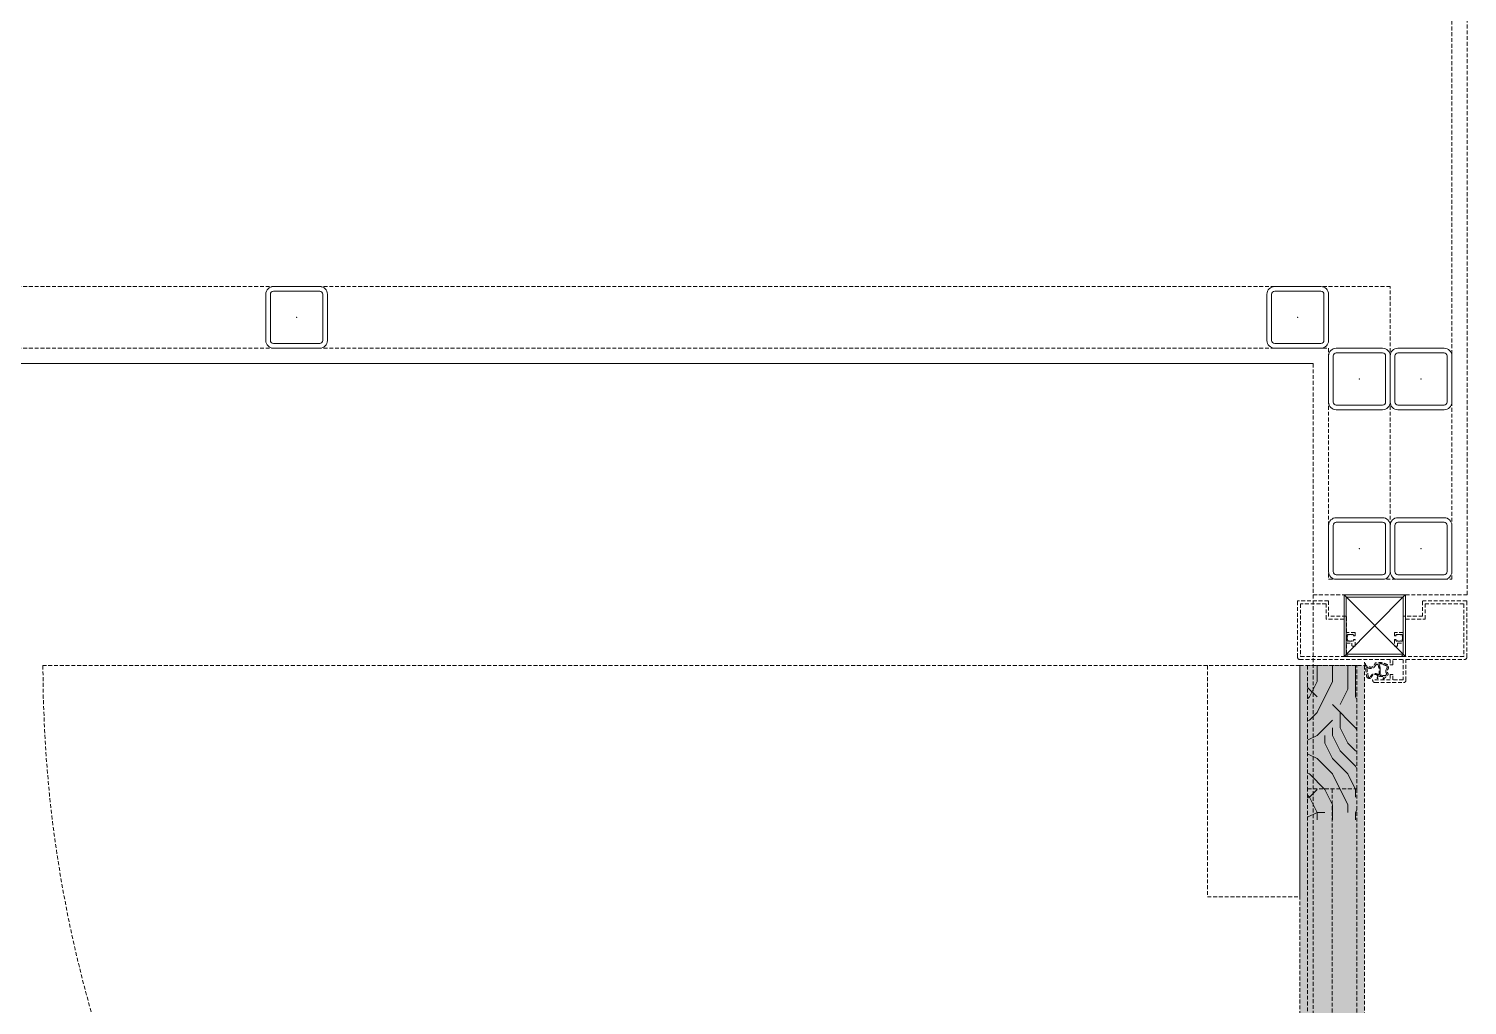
# Model space of a CAD drawing. Extents: x -1457 to 23780, y -2071 to 4205.
# Drawn here: x 1304.1 to 1397.5, y 475.4 to 538.7 of the extents above; entities that cross this region are included whole.
import ezdxf

# ---------------------------------------------------------------- set-up
doc = ezdxf.new("R2010")
doc.units = 0
doc.header["$MEASUREMENT"] = 0
doc.linetypes.add('HIDDEN', pattern=[0.375, 0.25, -0.125])
doc.layers.get('0').update_dxf_attribs({"color": 9, "lineweight": 9})
doc.layers.add('10', color=9, linetype='Continuous', lineweight=9)
doc.layers.add('M-TEFRIS2-015', color=129, linetype='Continuous', lineweight=9)

# ---------------------------------------------------------------- blocks, each defined once
blk = doc.blocks.new('p-korkasa_40x40')
at = {"layer": '10'}
for points in [[(-2, -2), (-2, -2, 4.557571570274368), (-2, -2), (2, -2.000000000000454, 6.895317174706505), (2, -2.000000000000454), (2, -2.000000000000454), (2, 2.000000000000454), (-2, 2), (-2, -2)], [(-1.85000000000582, -1.85000000000582), (-1.85000000000582, 1.85000000000582), (1.85000000000582, 1.85000000000582), (1.85000000000582, -1.85000000000582), (-1.85000000000582, -1.85000000000582, -4.556434831823175), (-1.85000000000582, -1.85000000000582)]]:
    blk.add_lwpolyline(points, format="xyb", close=True, dxfattribs=at)
for points in [[(2, -2.000000000000454), (-2, 2)], [(2, 2.000000000000454), (-2, -1.96874570933869)]]:
    blk.add_lwpolyline(points, dxfattribs=at)
blk = doc.blocks.new('Prf-40x40')
for points in [[(1.5, -1.999999999998179), (-1.5, -2.000000000001818, -0.4142135623730951), (-2, -1.500000000001818), (-2, 1.499999999998179, -0.4142135623730951), (-1.5, 1.999999999998179), (1.5, 2.000000000001818, -0.4142135623730951), (2, 1.500000000001818), (2, -1.499999999998179, -0.4142135623730951)], [(1.499999999999543, -1.699999999998908), (-1.5, -1.700000000002543, -0.4142135623738941), (-1.699999999999818, -1.500000000001818), (-1.699999999999818, 1.499999999998179, -0.4142135623738941), (-1.499999999999543, 1.699999999998908), (1.5, 1.700000000002543, -0.4142135623738941), (1.699999999999818, 1.500000000001818), (1.699999999999818, -1.499999999998179, -0.4142135623738941)]]:
    blk.add_lwpolyline(points, format="xyb", close=True)
blk.add_point((0, 0))

msp = doc.modelspace()

# ---------------------------------------------------------------- hatches: boundary and pattern name
at = {"layer": 'M-TEFRIS2-015', "linetype": 'HIDDEN', "lineweight": 0}
h = msp.add_hatch(color=256, dxfattribs=at)
h.dxf.hatch_style = 1
h.paths.add_polyline_path([(1386.630007707659, 497.3997076601809), (1386.630007707659, 418.6050017777525), (1390.83000770766, 418.6050017777525), (1390.83000770766, 497.3997076601809)])
h = msp.add_hatch(dxfattribs=at)
h.set_pattern_fill('LOGEND', color=256, scale=10, style=0)
h.set_pattern_definition([(180, (2986.741916402457, -1477.639526717205), (-9.999999999999996, -10), [3, -7]), (180, (2986.741916402457, -1478.139526717205), (-9.999999999999996, -10), [3, -7]), (180, (2986.241916402457, -1479.139526717205), (-9.999999999999996, -10), [2, -8]), (180, (2985.741916402458, -1480.139526717205), (-9.999999999999996, -10), [1.5, -8.5]), (180, (2985.741916402458, -1481.139526717205), (-9.999999999999996, -10), [1, -9]), (180, (2988.241916402458, -1482.139526717205), (-9.999999999999996, -10), [0.5, -2.5, 0.5, -6.5]), (180, (2986.741916402457, -1482.639526717205), (-9.999999999999996, -10), [0.5, -4, 1.5, -4]), (180, (2984.741916402457, -1483.139526717205), (-9.999999999999996, -10), [0.5, -0.5, 0.5, -8.5]), (180, (2985.241916402457, -1483.639526717205), (-9.999999999999996, -10), [0.5, -9.5]), (180, (2985.741916402458, -1484.639526717205), (-9.999999999999996, -10), [1.5, -8.5]), (180, (2985.741916402458, -1485.639526717205), (-9.999999999999996, -10), [2, -8]), (180, (2986.241916402457, -1486.639526717205), (-9.999999999999996, -10), [2.5, -3, 0.5, -4]), (270, (2990.241916402458, -1480.639526717205), (10, -9.999999999999996), [0.5, -1, 2.5, -6]), (270, (2989.741916402458, -1481.639526717205), (10, -9.999999999999996), [0.5, -0.5, 1.5, -7.5]), (270, (2989.241916402458, -1485.639526717205), (10, -9.999999999999996), [1, -9]), (270, (2988.741916402458, -1481.639526717205), (10, -9.999999999999996), [2, -3, 0.5, -4.5]), (270, (2988.241916402458, -1487.139526717205), (10, -9.999999999999996), [0.5, -9.5]), (270, (2987.741916402458, -1482.139526717205), (10, -9.999999999999996), [1.5, -8.5]), (270, (2986.741916402457, -1482.639526717205), (10, -9.999999999999996), [1, -9]), (270, (2985.741916402458, -1482.639526717205), (10, -9.999999999999996), [0.5, -1.5, 1.5, -6.5]), (270, (2985.241916402457, -1483.139526717205), (10, -9.999999999999996), [0.5, -9.5]), (270, (2984.741916402457, -1481.139526717205), (10, -9.999999999999996), [1.399999999999999, -8.6]), (270, (2984.241916402458, -1479.139526717205), (10, -9.999999999999996), [1, -9]), (270, (2983.241916402457, -1483.139526717205), (10, -9.999999999999996), [0.5, -9.5]), (270, (2982.241916402458, -1482.639526717205), (10, -9.999999999999996), [1.5, -8.5]), (270, (2981.241916402458, -1482.639526717205), (10, -9.999999999999996), [1.5, -8.5]), (225.0000000000001, (2982.741916402458, -1478.639526717205), (3.3e-15, -10.00000000019025), [0.7071000000000001, -0.7071000000000001, 0.7071000000000001, -12.02083562]), (225.0000000000001, (2984.741916402457, -1481.139526717205), (3.3e-15, -10.00000000019025), [1.414199999999999, -12.72793562]), (225.0000000000001, (2988.741916402458, -1486.139526717205), (3.3e-15, -10.00000000019025), [1.414199999999999, -12.72793562]), (225.0000000000001, (2986.741916402457, -1483.639526717205), (3.3e-15, -10.00000000019025), [1.414199999999999, -12.72793562]), (225.0000000000001, (2986.241916402457, -1481.639526717205), (3.3e-15, -10.00000000019025), [1.414199999999999, -12.72793562]), (225.0000000000001, (2983.241916402457, -1479.639526717205), (3.3e-15, -10.00000000019025), [1.414199999999999, -12.72793562]), (225.0000000000001, (2984.241916402458, -1480.139526717205), (3.3e-15, -10.00000000019025), [2.121319999999998, -12.02081562]), (225.0000000000001, (2987.241916402458, -1484.639526717205), (3.3e-15, -10.00000000019025), [0.7071000000000001, -13.43503562]), (225.0000000000001, (2987.741916402458, -1485.639526717205), (3.3e-15, -10.00000000019025), [0.7071000000000001, -13.43503562]), (225.0000000000001, (2983.741916402458, -1485.639526717205), (3.3e-15, -10.00000000019025), [0.7071000000000001, -13.43503562]), (225.0000000000001, (2987.741916402458, -1480.639526717205), (3.3e-15, -10.00000000019025), [0.7071000000000001, -13.43503562]), (225.0000000000001, (2982.241916402458, -1484.139526717205), (3.3e-15, -10.00000000019025), [0.7071000000000001, -13.43503562]), (225.0000000000001, (2985.741916402458, -1483.139526717205), (3.3e-15, -10.00000000019025), [0.7071000000000001, -13.43503562]), (225.0000000000001, (2984.741916402457, -1484.139526717205), (3.3e-15, -10.00000000019025), [0.7071000000000001, -13.43503562]), (315, (2985.241916402457, -1482.139526717205), (10.00000000019025, 3.3e-15), [0.7071000000000001, -0.7071000000000001, 2.121319999999998, -10.60661562]), (315, (2983.741916402458, -1482.139526717205), (10.00000000019025, 3.3e-15), [0.7071000000000001, -13.43503562]), (315, (2983.741916402458, -1478.639526717205), (10.00000000019025, 3.3e-15), [0.7071000000000001, -13.43503562]), (315, (2985.741916402458, -1481.139526717205), (10.00000000019025, 3.3e-15), [0.7071000000000001, -13.43503562]), (315, (2984.241916402458, -1483.139526717205), (10.00000000019025, 3.3e-15), [0.7071000000000001, -13.43503562]), (315, (2986.741916402457, -1480.639526717205), (10.00000000019025, 3.3e-15), [0.7071000000000001, -13.43503562]), (315, (2982.741916402458, -1480.639526717205), (10.00000000019025, 3.3e-15), [0.7071000000000001, -13.43503562]), (315, (2989.741916402458, -1477.639526717205), (10.00000000019025, 3.3e-15), [0.7071000000000001, -13.43503562]), (315, (2989.241916402458, -1478.139526717205), (10.00000000019025, 3.3e-15), [1.414199999999999, -12.72793562]), (315, (2988.741916402458, -1478.639526717205), (10.00000000019025, 3.3e-15), [1.414199999999999, -12.72793562]), (315, (2987.741916402458, -1478.639526717205), (10.00000000019025, 3.3e-15), [1.414199999999999, -12.72793562]), (315, (2987.241916402458, -1479.639526717205), (10.00000000019025, 3.3e-15), [1.414199999999999, -12.72793562]), (315, (2983.241916402457, -1483.639526717205), (10.00000000019025, 3.3e-15), [1.414199999999999, -12.72793562]), (315, (2981.241916402458, -1478.639526717205), (10.00000000019025, 3.3e-15), [1.414199999999999, -12.72793562]), (315, (2980.741916402458, -1486.639526717205), (10.00000000019025, 3.3e-15), [1.414199999999999, -12.72793562]), (315, (2980.741916402458, -1485.639526717205), (10.00000000019025, 3.3e-15), [1.414199999999999, -12.72793562]), (315, (2981.741916402458, -1485.139526717205), (10.00000000019025, 3.3e-15), [1.414199999999999, -12.72793562]), (315, (2988.741916402458, -1485.139526717205), (10.00000000019025, 3.3e-15), [2.121319999999998, -12.02081562]), (315, (2982.241916402458, -1484.139526717205), (10.00000000019025, 3.3e-15), [2.121319999999998, -12.02081562]), (206.5650512000001, (2987.741916402458, -1487.139526717205), (-10.00000000000094, -4.0006493e-09), [1.117999999999998, -21.24267976999997]), (206.5650512000001, (2987.741916402458, -1482.139526717205), (-10.00000000000094, -4.0006493e-09), [1.117999999999998, -21.24267976999997]), (206.5650512000001, (2986.741916402457, -1485.139526717205), (-10.00000000000094, -4.0006493e-09), [1.117999999999998, -21.24267976999997]), (206.5650512000001, (2983.741916402458, -1478.139526717205), (-10.00000000000094, -4.0006493e-09), [1.117999999999998, -21.24267976999997]), (206.5650512000001, (2984.241916402458, -1479.139526717205), (-10.00000000000094, -4.0006493e-09), [1.117999999999998, -21.24267976999997]), (206.5650512000001, (2987.241916402458, -1481.139526717205), (-10.00000000000094, -4.0006493e-09), [1.117999999999998, -21.24267976999997]), (206.5650512000001, (2987.241916402458, -1486.139526717205), (-10.00000000000094, -4.0006493e-09), [1.117999999999998, -21.24267976999997]), (206.5650512000001, (2984.241916402458, -1483.139526717205), (-10.00000000000094, -4.0006493e-09), [2.235999999999997, -20.12467976999998]), (243.4349488200001, (2984.241916402458, -1484.639526717205), (-5.099821e-10, -10.00000000000094), [1.117999999999975, -21.24267976999962]), (243.4349488200001, (2982.741916402458, -1481.639526717205), (-5.099821e-10, -10.00000000000094), [1.117999999999975, -21.24267976999962]), (243.4349488200001, (2987.741916402458, -1483.639526717205), (-5.099821e-10, -10.00000000000094), [1.117999999999975, -21.24267976999962]), (243.4349488200001, (2989.741916402458, -1484.139526717205), (-5.099821e-10, -10.00000000000094), [1.117999999999975, -21.24267976999962]), (243.4349488200001, (2983.741916402458, -1482.139526717205), (-5.099821e-10, -10.00000000000094), [1.117999999999975, -21.24267976999962]), (243.4349488200001, (2984.741916402457, -1482.139526717205), (-5.099821e-10, -10.00000000000094), [1.117999999999975, -21.24267976999962]), (243.4349488200001, (2988.741916402458, -1483.639526717205), (-5.099821e-10, -10.00000000000094), [2.235999999999953, -20.12467976999963]), (243.4349488200001, (2981.241916402458, -1480.139526717205), (-5.099821e-10, -10.00000000000094), [2.235999999999953, -20.12467976999963]), (243.4349488200001, (2982.241916402458, -1480.639526717205), (-5.099821e-10, -10.00000000000094), [2.235999999999953, -20.12467976999963]), (296.5650512000001, (2990.241916402458, -1479.139526717205), (4.0006526e-09, -10.00000000000094), [1.11799999999998, -21.24267976999968]), (296.5650512000001, (2990.241916402458, -1484.639526717205), (4.0006526e-09, -10.00000000000094), [1.11799999999998, -21.24267976999968]), (296.5650512000001, (2988.241916402458, -1477.639526717205), (4.0006526e-09, -10.00000000000094), [1.11799999999998, -21.24267976999968]), (296.5650512000001, (2989.241916402458, -1486.639526717205), (4.0006526e-09, -10.00000000000094), [1.11799999999998, -21.24267976999968]), (296.5650512000001, (2988.241916402458, -1480.639526717205), (4.0006526e-09, -10.00000000000094), [1.11799999999998, -21.24267976999968]), (296.5650512000001, (2986.241916402457, -1481.639526717205), (4.0006526e-09, -10.00000000000094), [1.11799999999998, -21.24267976999968]), (296.5650512000001, (2985.241916402457, -1483.639526717205), (4.0006526e-09, -10.00000000000094), [1.11799999999998, -21.24267976999968]), (296.5650512000001, (2989.741916402458, -1479.639526717205), (-3.2114650989e-06, -10.00000160773382), [1.11799999999998, -21.24267976999968]), (296.5650512000001, (2987.241916402458, -1481.139526717205), (4.0006526e-09, -10.00000000000094), [1.11799999999998, -21.24267976999968]), (296.5650512000001, (2984.241916402458, -1480.139526717205), (4.0006526e-09, -10.00000000000094), [1.11799999999998, -21.24267976999968]), (296.5650512000001, (2983.241916402457, -1481.139526717205), (4.0006526e-09, -10.00000000000094), [1.11799999999998, -21.24267976999968]), (296.5650512000001, (2981.241916402458, -1484.139526717205), (4.0006526e-09, -10.00000000000094), [1.11799999999998, -21.24267976999968]), (296.5650512000001, (2988.741916402458, -1487.139526717205), (4.0006526e-09, -10.00000000000094), [1.11799999999998, -21.24267976999968]), (296.5650512000001, (2990.241916402458, -1486.639526717205), (4.0006526e-09, -10.00000000000094), [2.23599999999996, -20.12467976999968]), (296.5650512000001, (2988.741916402458, -1479.639526717205), (4.0006526e-09, -10.00000000000094), [2.23599999999996, -20.12467976999968]), (333.4349488200001, (2990.241916402458, -1478.139526717205), (10.00000000000094, -5.099854e-10), [1.117999999999998, -21.24267976999997]), (333.4349488200001, (2981.741916402458, -1477.639526717205), (10.00000000000094, -5.099854e-10), [1.117999999999998, -21.24267976999997]), (333.4349488200001, (2982.241916402458, -1482.639526717205), (10.00000000000094, -5.099854e-10), [1.117999999999998, -21.24267976999997]), (333.4349488200001, (2986.241916402457, -1479.139526717205), (10.00000000000094, -5.099854e-10), [1.117999999999998, -21.24267976999997]), (333.4349488200001, (2986.741916402457, -1478.139526717205), (10.00000000000094, -5.099854e-10), [1.117999999999998, -21.24267976999997]), (333.4349488200001, (2985.741916402458, -1480.139526717205), (10.00000000000094, -5.099854e-10), [1.117999999999998, -21.24267976999997]), (333.4349488200001, (2982.741916402458, -1486.139526717205), (10.00000000000094, -5.099854e-10), [1.117999999999998, -21.24267976999997]), (333.4349488200001, (2981.741916402458, -1486.639526717205), (10.00000000000094, -5.099854e-10), [2.235999999999996, -20.12467976999998])])
h.paths.add_polyline_path([(1390.33000770766, 497.4000017778308), (1390.33000770766, 487.3997190726295), (1387.130007707659, 487.3997190726295), (1387.130007707659, 497.4000017778308)])
h = msp.add_hatch(color=256, dxfattribs=at)
edge = h.paths.add_edge_path()
edge.add_spline(control_points=[(1392.036983317419, 496.512418647515), (1392.090645152977, 496.5518923037016), (1392.187889908604, 496.6234255639647), (1392.28237865636, 496.7302045006873), (1392.389973146484, 496.8163474355533), (1392.335140735311, 496.9251562903009), (1392.299365837403, 497.0273990213609), (1392.323638926464, 497.1359372893639), (1392.390985115555, 497.2204043486199), (1392.393682508846, 497.3135102622255), (1392.390199992918, 497.4280985815858), (1392.22877191981, 497.4992479383072), (1392.055616210262, 497.5837277538376), (1391.820895204117, 497.6044157684446), (1391.664388557092, 497.5791986633267), (1391.517092218266, 497.5861424501563), (1391.504467179868, 497.472317712527), (1391.420500364471, 497.4004670449503), (1391.335407348273, 497.287039969131), (1391.210456884204, 497.3092971436345), (1391.09384595447, 497.3268137988562), (1390.948190137235, 497.3675810868663), (1390.900465839459, 497.4944391392783), (1390.851973847279, 497.671845079145), (1390.830200101769, 497.6237675583543), (1390.823101392631, 497.5994549921306)], knot_values=[0, 0, 0, 0, 1.972481329933421, 3.574485720078666, 4.459231721842631, 5.627326994262999, 6.631388320856649, 7.787072978740821, 8.75015276194368, 9.776376719050775, 10.52172028727109, 11.98318526219924, 14.34903833668033, 16.62296311174929, 18.66660599276623, 19.53265988375316, 20.30320742306432, 21.53106540985929, 22.8950020509257, 24.14050273090668, 24.94140504827469, 26.57643914558082, 28.1214307914516, 29.40842415818681, 30.06904306217089, 30.06904306217089, 30.06904306217089, 30.06904306217089], degree=3, periodic=0)
edge.add_arc((1390.842299790576, 497.5938495022929), 0.0200000000000125, 163.7234121128038, 189.696127737392)
edge.add_line((1390.822585493497, 497.5904810470602), (1390.985229493072, 496.6385871055572))
edge.add_spline(control_points=[(1390.985229493072, 496.6385871055536), (1391.031550747943, 496.6112137780656), (1391.097070919968, 496.5566978610295), (1391.200884415706, 496.550945866431), (1391.263174485193, 496.5669439499761), (1391.256544648571, 496.5663065367189), (1391.280435089637, 496.6377008269774), (1391.280435089637, 496.6377008269774)], knot_values=[0, 0, 0, 0, 0.2230052084876708, 0.4469780816912642, 0.8022655540997069, 1.018676818468204, 1.060393501096338, 1.060393501096338, 1.060393501096338, 1.060393501096338], degree=3, periodic=0)
edge.add_arc((1391.514909220416, 496.5842375964421), 0.2404920685283454, 38.85763869546332, 167.1553904040018, ccw=False)
edge.add_spline(control_points=[(1391.702182129724, 496.7351193132345), (1391.684441466648, 496.7087996074843), (1391.685451435278, 496.6507467591), (1391.631511389744, 496.5540434458526), (1391.749263165562, 496.5556177193721), (1391.760593196799, 496.7486860860663), (1391.915031931236, 496.6862001442641), (1392.16289172992, 496.6987606844486), (1392.028839469502, 496.5826201772434), (1392.034766067234, 496.5315317690183), (1392.036983317419, 496.512418647515)], knot_values=[1.684532790128255, 1.684532790128255, 1.684532790128255, 1.684532790128255, 1.827512949640418, 2.001131811412198, 2.034132841388928, 2.383878172112238, 2.570749579948123, 2.81730155771981, 2.995364809708569, 3.101801527567439, 3.101801527567439, 3.101801527567439, 3.101801527567439], degree=3, periodic=0)
edge = h.paths.add_edge_path(flags=16)
edge.add_spline(control_points=[(1391.011673775873, 497.2924522220346), (1391.028319053534, 497.2761734825763), (1391.047650359244, 497.2599198286262), (1391.085306554294, 497.2371250127981), (1391.099887518372, 497.230098472719), (1391.10841273854, 497.2262287539561)], knot_values=[4.696285649924368, 4.696285649924368, 4.696285649924368, 4.696285649924368, 4.79612257682362, 4.79612257682362, 4.854419796380462, 4.854419796380462, 4.854419796380462, 4.854419796380462], degree=3, periodic=0)
edge.add_spline(control_points=[(1391.10841273854, 497.2262287539561), (1391.111439315278, 497.2263939500554), (1391.114476544037, 497.2263460947506), (1391.124276191378, 497.2259992887193), (1391.13189163883, 497.2254873729107), (1391.148360189316, 497.2240719275651), (1391.157043958774, 497.223198874337), (1391.17471694461, 497.2211636692882), (1391.183412986778, 497.2200241781393), (1391.208794622285, 497.2163397958939), (1391.227115309364, 497.2134680939416), (1391.268763494849, 497.2101956496554), (1391.292039067324, 497.2095065300309), (1391.329185787465, 497.2155499811779), (1391.342066002082, 497.2187821091211), (1391.373560856817, 497.229771217746), (1391.390617951525, 497.2391390043194), (1391.420626876352, 497.2597357333507), (1391.433637778147, 497.2712487694298), (1391.457059346863, 497.2942984728579), (1391.467219533275, 497.305457589071), (1391.485164305413, 497.3262328261117), (1391.493132073701, 497.3360087068868), (1391.509048714521, 497.3551687979343), (1391.517204150005, 497.3649650344814), (1391.539912132732, 497.3944036353132), (1391.554768403334, 497.4158369779398), (1391.56736896425, 497.4414145677001)], knot_values=[3.795205768767631, 3.795205768767631, 3.795205768767631, 3.795205768767631, 3.825435281411388, 3.825435281411388, 3.876175829762433, 3.876175829762433, 3.923120005564896, 3.923120005564896, 3.970064181367359, 3.970064181367359, 4.056079576782028, 4.056079576782028, 4.1420949721967, 4.1420949721967, 4.181856208153813, 4.181856208153813, 4.244411595576305, 4.244411595576305, 4.309456277789172, 4.309456277789172, 4.374500960002043, 4.374500960002043, 4.436400391423946, 4.436400391423946, 4.498299822845847, 4.498299822845847, 4.605733337985941, 4.605733337985941, 4.605733337985941, 4.605733337985941], degree=3, periodic=0)
edge.add_arc((1391.635544937562, 497.4078283106428), 0.0759999999999773, 27.22218999252732, 153.7732677223272, ccw=False)
edge.add_arc((1390.731878220777, 497.0227768086042), 1.058097748058568, 348.8376998673894, 383.3761552425169, ccw=False)
edge.add_arc((1391.750333807558, 496.8217912933178), 0.0200000000000284, 239.8045860840283, 348.9000715373781, ccw=False)
edge.add_arc((1391.525456724888, 496.5380046944265), 0.3422998841750275, 411.1287320440587, 515.511948304005)
edge.add_arc((1391.146681207079, 496.7019812154394), 0.0708012071070941, 180.1577279099494, 341.818449558526, ccw=False)
edge.add_line((1391.07588026825, 496.7017863090732), (1390.977975652022, 497.2747850749438))
edge.add_arc((1390.997689949101, 497.2781535301765), 0.019999999999999, 45.63783906560229, 189.696127730541, ccw=False)
edge = h.paths.add_edge_path(flags=16)
edge.add_spline(control_points=[(1391.881515007673, 497.5277796557129), (1391.883446699339, 497.5272463080037), (1391.885380426338, 497.5267078851612), (1391.920586570865, 497.5168247181937), (1391.95446876618, 497.5060151429861), (1391.98892921575, 497.494189093246), (1391.990070645108, 497.4937964033816), (1391.991211487744, 497.4934029478682)], knot_values=[2.606882164150666, 2.606882164150666, 2.606882164150666, 2.606882164150666, 2.618308665253161, 2.618308665253161, 2.814704777591772, 2.814704777591772, 2.821436412206805, 2.821436412206805, 2.821436412206805, 2.821436412206805], degree=3, periodic=0)
edge.add_spline(control_points=[(1391.991211487744, 497.4934029478682), (1392.023354842902, 497.4823172995384), (1392.055032434066, 497.4706238526269), (1392.087749070295, 497.4579647145511), (1392.089253863513, 497.4573809977155), (1392.090758898805, 497.4567957297768)], knot_values=[2.408074102405524, 2.408074102405524, 2.408074102405524, 2.408074102405524, 2.597738580129102, 2.597738580129102, 2.606882164150666, 2.606882164150666, 2.606882164150666, 2.606882164150666], degree=3, periodic=0)
edge.add_spline(control_points=[(1392.090758898805, 497.4567957297768), (1392.105417278173, 497.4510954784491), (1392.120098620246, 497.4452480913023), (1392.151314176583, 497.4325394848347), (1392.167953389053, 497.4256076053352), (1392.1975944201, 497.4130118006142), (1392.21024424272, 497.4076114626732), (1392.222921132074, 497.402058508851)], knot_values=[2.149006277224146, 2.149006277224146, 2.149006277224146, 2.149006277224146, 2.238060749371884, 2.238060749371884, 2.336258805541189, 2.336258805541189, 2.408074102405524, 2.408074102405524, 2.408074102405524, 2.408074102405524], degree=3, periodic=0)
edge.add_spline(control_points=[(1392.222921132074, 497.402058508851), (1392.22757823627, 497.4000185222394), (1392.232238993409, 497.3979579385195), (1392.245569514358, 497.391993287456), (1392.25360947353, 497.3881727873522), (1392.267777085781, 497.3810570102796), (1392.27393450982, 497.3777598706292), (1392.284290391824, 497.3717675074586), (1392.28832746097, 497.3692656818966), (1392.292064481779, 497.366300184709)], knot_values=[1.977607441624772, 1.977607441624772, 1.977607441624772, 1.977607441624772, 2.003990200929743, 2.003990200929743, 2.053089229014396, 2.053089229014396, 2.101047753119271, 2.101047753119271, 2.149006277224144, 2.149006277224144, 2.149006277224144, 2.149006277224144], degree=3, periodic=0)
edge.add_arc((1392.279632333768, 497.350633605769), 0.0200000000000304, 360.5555631517889, 411.5663893431633, ccw=False)
edge.add_spline(control_points=[(1392.299491779253, 497.3530005499852), (1392.29962596839, 497.3518746587288), (1392.299735109638, 497.3507313877126), (1392.300233630762, 497.3446241980419), (1392.300476451059, 497.3385124387278), (1392.30085463803, 497.3212845828239), (1392.300841918368, 497.3094324962512), (1392.300539801028, 497.2993631634599)], knot_values=[1.69878072459484, 1.69878072459484, 1.69878072459484, 1.69878072459484, 1.709176364630534, 1.709176364630534, 1.751194216338215, 1.751194216338215, 1.814824352558606, 1.814824352558606, 1.814824352558606, 1.814824352558606], degree=3, periodic=0)
edge.add_spline(control_points=[(1392.300539801028, 497.2993631634599), (1392.300536899897, 497.2992664710328), (1392.30053397208, 497.2991699429986), (1392.300253042402, 497.2900075891084), (1392.299665856121, 497.2821698710977), (1392.298395350117, 497.2721967256512), (1392.297911011035, 497.2691700739524), (1392.296796974151, 497.2636017682016), (1392.296335112896, 497.2616892896622), (1392.295071939072, 497.2570424864025), (1392.294111955107, 497.2542649719398), (1392.29225922369, 497.2501085642507), (1392.291521648909, 497.2486153684804), (1392.289865737395, 497.245420922678), (1392.289069645325, 497.2439245760761), (1392.286850055603, 497.2399091585903), (1392.285823443017, 497.2381384919354), (1392.284731658725, 497.2363093451786)], knot_values=[1.498288754767149, 1.498288754767149, 1.498288754767149, 1.498288754767149, 1.498899773643438, 1.498899773643438, 1.55638679152604, 1.55638679152604, 1.58513030046734, 1.58513030046734, 1.61387380940864, 1.61387380940864, 1.646408564364206, 1.646408564364206, 1.665384561853024, 1.665384561853024, 1.684360559341839, 1.684360559341839, 1.69878072459484, 1.69878072459484, 1.69878072459484, 1.69878072459484], degree=3, periodic=0)
edge.add_line((1392.284731658725, 497.2363093451786), (1392.25869463909, 497.192687605675))
edge.add_line((1392.258694639087, 497.192687605675), (1392.22552139795, 497.1071750923948))
edge.add_line((1392.225521397952, 497.1071750923948), (1392.217323249144, 497.0315154673408))
edge.add_line((1392.217323249144, 497.0315154673372), (1392.23846021873, 496.9261536538106))
edge.add_spline(control_points=[(1392.238460218734, 496.9261536538033), (1392.241739638594, 496.9171263982935), (1392.245222364072, 496.9083666345978), (1392.256146164207, 496.8820252883525), (1392.263398765161, 496.8662721823421), (1392.268215879769, 496.8538260563437)], knot_values=[0.9322138717899155, 0.9322138717899155, 0.9322138717899155, 0.9322138717899155, 0.9728151593248144, 0.9728151593248144, 1.059280169269481, 1.059280169269481, 1.059280169269481, 1.059280169269481], degree=3, periodic=0)
edge.add_arc((1392.249564144182, 496.8466071395524), 0.0199999999999873, 311.1876026072527, 384.1288367209765, ccw=False)
edge.add_spline(control_points=[(1392.263013370888, 496.8318044944826), (1392.255482760876, 496.8249624145174), (1392.245197546272, 496.8160786799199), (1392.235463880719, 496.8071397685999), (1392.235448593477, 496.8071257286865), (1392.235433307553, 496.8071116891006)], knot_values=[0.6191493752113117, 0.6191493752113117, 0.6191493752113117, 0.6191493752113117, 0.6800377646677511, 0.6800377646677511, 0.6801335518299229, 0.6801335518299229, 0.6801335518299229, 0.6801335518299229], degree=3, periodic=0)
edge.add_line((1392.235433307553, 496.8071116891006), (1392.208595415995, 496.7816163732095))
edge.add_arc((1392.155437513349, 496.835932460941), 0.0760000000000115, 291.8248503193476, 314.3825803939204, ccw=False)
edge.add_line((1392.183692071609, 496.7653797860257), (1392.109027105997, 496.762305359669))
edge.add_line((1392.109027105995, 496.762305359669), (1392.025724473851, 496.7665457911935))
edge.add_line((1392.025724473853, 496.7665457911935), (1391.945828700043, 496.7706128002319))
edge.add_line((1391.945828700042, 496.7706128002319), (1391.899358587328, 496.7729783116883))
edge.add_line((1391.899358587329, 496.7729783116883), (1391.899352892496, 496.7729815672064))
edge.add_arc((1391.909596188998, 496.8482881066084), 0.0760000000000394, 172.7718027218859, 262.2540888927071, ccw=False)
edge.add_line((1391.834200168578, 496.8578505385594), (1391.834240593339, 496.8577048101142))
edge.add_line((1391.83424059334, 496.8577048101142), (1391.84663865197, 496.9245368751072))
edge.add_line((1391.846638651969, 496.9245368751072), (1391.855978969535, 497.0155008945731))
edge.add_line((1391.855978969539, 497.0155008945731), (1391.854745907388, 497.1439810172706))
edge.add_line((1391.854745907385, 497.1439810172742), (1391.847310889767, 497.211560751839))
edge.add_line((1391.847310889771, 497.2115607518353), (1391.816172803082, 497.3523993744457))
edge.add_arc((1390.874426127491, 497.0703266168639), 0.9830828253785207, 376.674054024377, 381.0841378559763)
edge.add_arc((1391.86128793723, 497.4545207612246), 0.0760000000000061, 74.5649605422866, 203.6945358760283, ccw=False)

# ---------------------------------------------------------------- linework, layer by layer
for p, q in [((1390.822585493497, 497.5904810470602), (1390.985229493072, 496.6385871055536)), ((1390.977975652022, 497.2747850749438), (1391.076184762664, 496.7000042181971)), ((1392.152060839264, 496.7601147734385), (1391.899388108443, 496.7729768089484))]:
    msp.add_line(p, q, dxfattribs=at)
for points in [[(1182.50000021894, 517.9999946996832), (1182.499999780782, 516.9999946859389), (1387.500006494978, 516.9999982322843), (1387.500006494963, 516.9999982322843), (1387.500009186587, 517.0000017787606), (1387.500006494963, 516.9999982322843), (1387.500006494963, 516.9999982322843), (1387.500009171701, 502.0000017778293), (1397.500006243622, 502.0000017778293), (1397.500006243622, 610.0000017787534), (1387.5000117347, 610.0000017787606), (1387.500010458774, 550.0000053233744), (1387.500010458774, 550.0000053233744), (1387.500010458774, 550.0000053233744), (1387.500017102814, 550.0000124172584), (1387.500010458774, 550.0000053233744), (1202.500006243564, 549.9999954289524), (1202.500006243564, 720.0000000045038), (1387.500006243564, 720.0000000043801), (1387.500006356058, 710.0000017787897), (1397.500011734744, 710.0000017789207), (1397.500006243564, 735.0000000045111), (1182.499999999861, 735.0000000045111)], [(1184.499999999861, 517.9999946996832), (1184.499999999861, 517.9999946996832), (1388.500006453781, 517.9999982460286), (1388.500009130519, 503.0000017778293), (1396.500006243622, 503.0000017778293), (1396.500006243622, 609.0000017787534), (1388.50001171507, 609.0000017787606), (1388.500010439143, 549.0000053645999), (1201.500006243564, 548.9999954262457), (1201.500006243564, 721.0000000045038), (1388.500006232315, 721.0000000043801), (1388.500006344809, 711.0000017788043), (1396.500011460186, 711.0000017789062), (1396.500006518122, 734.0000000045111), (1182.499999999861, 734.0000000045111)], [(1392.500009171701, 503.5000017778293), (1392.500009171701, 521.9999982460286), (1183.000000783169, 521.9999982460286)], [(1386.630007707659, 497.3997076601809), (1305.029713589993, 497.3997076601809)], [(1386.630007707659, 497.3997076601809), (1380.630007707659, 497.3997076601809), (1380.630007707659, 482.3997076601809), (1386.630007707659, 482.3997076601809), (1386.630007707659, 497.3997076601809)], [(1391.785294154473, 497.4554928632351), (1391.816172803079, 497.3523993744457), (1391.847310889771, 497.2115607518353), (1391.854745907385, 497.1439810172669), (1391.855978969539, 497.0155008945731), (1391.846638651969, 496.9245368751072), (1391.83424059334, 496.8577048101215), (1391.849900607616, 496.8012515509981), (1391.899352892495, 496.7729815672064), (1391.945828700042, 496.7706128002319), (1392.025724473853, 496.7665457911935), (1392.109027105995, 496.762305359669), (1392.183692071609, 496.7653797860257), (1392.208595415992, 496.7816163732059), (1392.235433307556, 496.8071116891006), (1392.269028348292, 496.8420087965569), (1392.23846021873, 496.9261536538106), (1392.217323249144, 497.0315154673372), (1392.225521397952, 497.1071750923948), (1392.258694639087, 497.192687605675), (1392.284731658725, 497.2363093451786), (1392.300539801028, 497.2993631634672), (1392.292064481782, 497.366300184709), (1392.222921132074, 497.402058508851), (1392.090758898808, 497.4567957297768), (1391.991211487744, 497.4934029478682), (1391.881515007673, 497.5277796557129), (1391.803817245531, 497.5042512307118), (1391.803817289641, 497.5042512816872), (1391.785294154473, 497.4554928632351)], [(1388.730008387676, 489.3997125952956), (1388.730007707662, 426.5999131923891)]]:
    msp.add_lwpolyline(points, dxfattribs=at)
for points in [[(1387.500009171701, 347.0000000046348), (1264.499999999861, 347.0000000046348), (1264.499999999861, 427.0000000046566), (1184.499999999861, 427.0000000046566), (1184.499999999861, 516.9999946859389), (1387.500006494978, 516.9999982322843)], [(1389.500007707658, 500.4200017777694), (1388.340007707655, 500.4200017777694), (1388.340007707655, 501.4000017778308), (1386.680007707659, 501.4000017778308), (1386.680007707659, 498.0000017778293), (1389.500007707658, 498.0000017778293)], [(1397.280007707661, 501.4000017778308), (1397.280007707661, 498.0000017778293), (1393.500007707662, 498.0000017778293), (1393.500007707662, 500.4200017777694), (1394.76000770766, 500.4200017777694), (1394.76000770766, 501.4000017778308)], [(1390.83000770766, 416.6000017778279), (1386.630007707659, 416.5997076601634), (1386.630007707659, 497.3997076601809), (1390.829587539596, 497.4000017484068)], [(1387.130007707659, 489.3997175304103), (1390.330009067693, 489.3997076601809), (1390.33000770766, 497.4000017778308), (1387.130007707659, 497.3997076601809)], [(1390.33000770766, 426.5999131923891), (1387.130007707659, 426.5999131923891), (1387.130007707659, 489.3997190726295), (1390.330009067693, 489.399709008183)]]:
    msp.add_lwpolyline(points, close=True, dxfattribs=at)
msp.add_lwpolyline([(1394.625007707658, 501.6000017778279, 0.4142135623730951), (1394.600007707661, 501.5750017778264), (1394.600007707661, 500.6000017777696), (1393.36500770766, 500.6000017777696, 0.4142135623730951), (1393.340007707659, 500.5750017777682), (1393.340007707659, 499.5545476985135), (1392.781204623469, 499.5545476985135), (1392.781204623469, 499.3245476985176), (1392.89049394535, 499.3245476985176), (1392.854636052649, 499.3604055912147, -0.0916730868048769), (1392.925346730768, 499.4311162693339), (1392.961439041952, 499.3950239581536, -0.2882609505077494), (1393.200970204984, 499.3950239581536), (1393.237062516167, 499.4311162693339, -0.091673086804877), (1393.307773194287, 499.3604055912147), (1393.271680883103, 499.3243132800344, -0.2882609505067066), (1393.271680883103, 499.0847821170028), (1393.307773194287, 499.0486898058152, -0.09167308680455198), (1393.237062516167, 498.977979127696), (1393.200970204984, 499.0140714388835, -0.2882609505077494), (1392.961439041952, 499.0140714388835), (1392.925346730768, 498.977979127696, -0.0916730868044047), (1392.854636052649, 499.0486898058152), (1392.89049394535, 499.0845476985196), (1392.781204623469, 499.0845476985196), (1392.781204623469, 498.6795476985135, 0.4142135623730951), (1392.806204623466, 498.6545476985193), (1392.956204623468, 498.6545476985193, 0.4142135623730951), (1392.981204623469, 498.6795476985135), (1392.981204623469, 498.8545476985164), (1393.340007707659, 498.8545476985164), (1393.340007707659, 498.1500017778308, -0.4142135623730951), (1393.190007707661, 498.0000017778293), (1389.81000770766, 498.0000017778293, -0.4142135623730951), (1389.660007707658, 498.1500017778308), (1389.660007707658, 498.8545476985164), (1390.018810791851, 498.8545476985164), (1390.018810791851, 498.6795476985135, 0.4142135623730951), (1390.043810791849, 498.6545476985193), (1390.19381079185, 498.6545476985193, 0.4142135623730951), (1390.218810791852, 498.6795476985135), (1390.218810791852, 499.0845476985196), (1390.109521469967, 499.0845476985196), (1390.145379362668, 499.0486898058152, -0.0916730868044046), (1390.074668684552, 498.977979127696), (1390.038576373365, 499.0140714388835, -0.2882609505077494), (1389.799045210333, 499.0140714388835), (1389.762952899149, 498.977979127696, -0.09167308680455198), (1389.69224222103, 499.0486898058152), (1389.728334532218, 499.0847821170028, -0.2882609505067075), (1389.728334532218, 499.3243132800344), (1389.69224222103, 499.3604055912147, -0.0916730868048769), (1389.762952899149, 499.4311162693339), (1389.799045210333, 499.3950239581536, -0.2882609505077494), (1390.038576373365, 499.3950239581536), (1390.074668684549, 499.4311162693339, -0.091673086804877), (1390.145379362668, 499.3604055912147), (1390.109521469967, 499.3245476985176), (1390.218810791852, 499.3245476985176), (1390.218810791852, 499.5545476985135), (1389.660007707658, 499.5545476985135), (1389.660007707658, 500.5750017777682, 0.4142135623730951), (1389.63500770766, 500.6000017777696), (1388.500007707658, 500.6000017777696), (1388.500007707658, 501.5750017778264, 0.4142135623730951), (1388.475007707657, 501.6000017778279), (1386.505007707659, 501.6000017778279, 0.4142135623730951), (1386.480007707658, 501.5750017778264), (1386.480007707658, 497.9500017778264, 0.4142135623730951), (1386.630007707659, 497.8000017778322), (1392.500007707658, 497.8000017778322), (1392.500007707658, 497.4750017778279, 0.4142135623730951), (1392.52500770766, 497.4500017778264), (1392.655007707661, 497.4500017778264, 0.4142135623730951), (1392.680007707659, 497.4750017778279), (1392.680007707659, 497.8000017778322), (1393.340007707659, 497.8000017778322), (1393.340007707659, 496.4800017778325), (1392.680007707659, 496.4800017778325), (1392.680007707659, 496.8050017778296, 0.4142135623730951), (1392.655007707661, 496.8300017778311), (1392.52500770766, 496.8300017778311, 0.4142135623730951), (1392.500007707658, 496.8050017778296), (1392.500007707658, 496.4800017778325), (1391.360007707659, 496.4800017778325), (1391.360007707659, 496.4500017778264, 0.4142135623730951), (1391.51000770766, 496.3000017778322), (1393.370007707661, 496.3000017778322, 0.4142135623730951), (1393.520007707659, 496.4500017778264), (1393.520007707659, 497.8000017778322), (1397.33000770766, 497.8000017778322, 0.4142135623730951), (1397.480007707658, 497.9500017778264), (1397.480007707658, 501.5750017778264, 0.4142135623730951), (1397.455007707656, 501.6000017778279)], format="xyb", close=True, dxfattribs=at)
for centre, radius, start, end in [((1386.630007707659, 497.3997076601809), 81.60029411766662, 180, 269.8946771961747), ((1390.997689949101, 497.2781535301765), 0.02, 45.63783906948801, 189.6961277274218), ((1391.525456724888, 496.5380046944265), 0.3422998841750354, 51.12873204420097, 155.5453093007937), ((1391.635544937562, 497.4078283106428), 0.076, 27.22218998330144, 153.7732677343524), ((1390.731878220777, 497.0227768086042), 1.058097748058572, 348.835296566455, 23.37615524167773), ((1391.86128793723, 497.4545207612246), 0.076, 74.56496056289416, 203.6945359214824), ((1390.874426127491, 497.0703266168639), 0.983082825378532, 347.5093280798074, 21.08413785238502), ((1391.909596188998, 496.8482881066084), 0.076, 174.217911947906, 262.2540888927845), ((1392.249564144182, 496.8466071395524), 0.02, 312.2573172529595, 21.15829462751078), ((1392.279632333768, 497.350633605769), 0.02, 6.796725002690378, 51.5663893636864), ((1391.146681207079, 496.7019812154394), 0.0708012071070867, 178.4304577292652, 342.5451504378128), ((1391.514909220416, 496.5842375964421), 0.2404920685283614, 38.85763869530614, 167.1553904039615), ((1391.750333807558, 496.8217912933178), 0.02, 239.8045860839847, 348.7729251493633), ((1392.155437513349, 496.835932460941), 0.076, 269.2671202455318, 314.3825803926369)]:
    msp.add_arc(centre, radius, start, end, dxfattribs=at)
for points, knots in [([(1392.036983317419, 496.512418647515), (1392.090645152977, 496.5518923037016), (1392.187889908604, 496.6234255639647), (1392.28237865636, 496.7302045006873), (1392.389973146484, 496.8163474355533), (1392.335140735311, 496.9251562903009), (1392.299365837403, 497.0273990213609), (1392.323638926464, 497.1359372893639), (1392.390985115555, 497.2204043486199), (1392.393682508846, 497.3135102622255), (1392.390199992918, 497.4280985815858), (1392.22877191981, 497.4992479383072), (1392.055616210262, 497.5837277538376), (1391.820895204117, 497.6044157684446), (1391.664388557092, 497.5791986633267), (1391.517092218266, 497.5861424501563), (1391.504467179868, 497.472317712527), (1391.420500364471, 497.4004670449503), (1391.335407348273, 497.287039969131), (1391.210456884204, 497.3092971436345), (1391.09384595447, 497.3268137988562), (1390.948190137235, 497.3675810868663), (1390.880465839458, 497.4944391392783), (1390.851973847279, 497.671845079145), (1390.830200101769, 497.6237675583543), (1390.823101392631, 497.5994549921306)], [0, 0, 0, 0, 1.972481329933421, 3.574485720078666, 4.459231721842631, 5.627326994262999, 6.631388320856649, 7.787072978740821, 8.75015276194368, 9.776376719050775, 10.52172028727109, 11.98318526219924, 14.34903833668033, 16.62296311174929, 18.66660599276623, 19.53265988375316, 20.30320742306432, 21.53106540985929, 22.8950020509257, 24.14050273090668, 24.94140504827469, 26.57643914558082, 28.1214307914516, 29.40842415818681, 30.06904306217089, 30.06904306217089, 30.06904306217089, 30.06904306217089]), ([(1391.10841273854, 497.2262287539561), (1391.099887518372, 497.230098472719), (1391.085306554294, 497.2371250127981), (1391.047650359244, 497.2599198286262), (1391.028319053534, 497.2761734825763), (1391.011673775873, 497.2924522220346)], [4.696285649924367, 4.696285649924367, 4.696285649924367, 4.696285649924367, 4.754582869481209, 4.754582869481209, 4.854419796380462, 4.854419796380462, 4.854419796380462, 4.854419796380462]), ([(1391.56736896425, 497.4414145677001), (1391.554768403334, 497.4158369779398), (1391.539912132732, 497.3944036353132), (1391.517204150005, 497.3649650344814), (1391.509048714521, 497.3551687979343), (1391.493132073701, 497.3360087068868), (1391.485164305413, 497.3262328261117), (1391.467219533275, 497.305457589071), (1391.457059346863, 497.2942984728579), (1391.433637778147, 497.2712487694298), (1391.420626876352, 497.2597357333507), (1391.390617951525, 497.2391390043194), (1391.373560856817, 497.229771217746), (1391.342066002082, 497.2187821091211), (1391.329185787465, 497.2155499811779), (1391.292039067324, 497.2095065300309), (1391.268763494849, 497.2101956496554), (1391.227115309364, 497.2134680939416), (1391.208794622285, 497.2163397958939), (1391.183412986778, 497.2200241781393), (1391.17471694461, 497.2211636692882), (1391.157043958774, 497.223198874337), (1391.148360189316, 497.2240719275651), (1391.13189163883, 497.2254873729107), (1391.124276191378, 497.2259992887193), (1391.114476544037, 497.2263460947506), (1391.111439315278, 497.2263939500554), (1391.10841273854, 497.2262287539561)], [3.795205768767628, 3.795205768767628, 3.795205768767628, 3.795205768767628, 3.902639283907723, 3.902639283907723, 3.964538715329623, 3.964538715329623, 4.026438146751528, 4.026438146751528, 4.091482828964397, 4.091482828964397, 4.156527511177267, 4.156527511177267, 4.219082898599757, 4.219082898599757, 4.258844134556872, 4.258844134556872, 4.34485952997154, 4.34485952997154, 4.430874925386211, 4.430874925386211, 4.477819101188672, 4.477819101188672, 4.524763276991137, 4.524763276991137, 4.575503825342183, 4.575503825342183, 4.605733337985941, 4.605733337985941, 4.605733337985941, 4.605733337985941]), ([(1392.292064481779, 497.366300184709), (1392.28832746097, 497.3692656818966), (1392.284290391824, 497.3717675074586), (1392.27393450982, 497.3777598706292), (1392.267777085781, 497.3810570102796), (1392.25360947353, 497.3881727873522), (1392.245569514358, 497.391993287456), (1392.219555995929, 497.4036328596048), (1392.202194130499, 497.4110571771816), (1392.167953389053, 497.4256076053352), (1392.151314176583, 497.4325394848347), (1392.118574357453, 497.445868655479), (1392.102404224337, 497.4522941554678), (1392.053924649808, 497.4710524906404), (1392.021105633143, 497.4831468718767), (1391.95446876618, 497.5060151429861), (1391.920586570865, 497.5168247181937), (1391.885380426338, 497.5267078851612), (1391.883446699339, 497.5272463080037), (1391.881515007673, 497.5277796557129)], [1.977607441624772, 1.977607441624772, 1.977607441624772, 1.977607441624772, 2.025565965729647, 2.025565965729647, 2.073524489834522, 2.073524489834522, 2.122623517919175, 2.122623517919175, 2.220821574088481, 2.220821574088481, 2.319019630257786, 2.319019630257786, 2.41721768642709, 2.41721768642709, 2.613613798765703, 2.613613798765703, 2.810009911104313, 2.810009911104313, 2.821436412206809, 2.821436412206809, 2.821436412206809, 2.821436412206809]), ([(1392.208595415992, 496.7816163732059), (1392.217124189814, 496.7899632874905), (1392.226050973364, 496.7984954255589), (1392.245197546272, 496.8160786799199), (1392.255482760876, 496.8249624145174), (1392.263013370888, 496.8318044944826)], [0.5601748397419227, 0.5601748397419227, 0.5601748397419227, 0.5601748397419227, 0.6192451623734839, 0.6192451623734839, 0.680133551829923, 0.680133551829923, 0.680133551829923, 0.680133551829923]), ([(1392.268215879769, 496.8538260563437), (1392.263398765161, 496.8662721823421), (1392.256146164207, 496.8820252883525), (1392.243221349105, 496.913191826141), (1392.237749024771, 496.9272827142267), (1392.228365840303, 496.9565745216823), (1392.224273835447, 496.9722190007742), (1392.21792229413, 497.0089924319327), (1392.216524136918, 497.0309417568205), (1392.218706266194, 497.0734725933362), (1392.222094488749, 497.0943627074739), (1392.231926095021, 497.1321472221898), (1392.237886405252, 497.1491556955152), (1392.249895415516, 497.1761063244048), (1392.255311621513, 497.1866009378064), (1392.265347135733, 497.2047322865328), (1392.270119702334, 497.212651893562), (1392.279713993285, 497.2282025960158), (1392.28423530297, 497.2351788594242), (1392.289069645329, 497.2439245760761), (1392.289865737395, 497.245420922678), (1392.291521648909, 497.2486153684804), (1392.29225922369, 497.2501085642507), (1392.294111955107, 497.2542649719398), (1392.295071939072, 497.2570424864025), (1392.296335112896, 497.2616892896622), (1392.296796974151, 497.2636017682016), (1392.297911011035, 497.2691700739524), (1392.298395350117, 497.2721967256512), (1392.299665856121, 497.2821698710977), (1392.300253042402, 497.2900075891084), (1392.300841651904, 497.3092047369137), (1392.300856825288, 497.3211849449144), (1392.300476451059, 497.3385124387278), (1392.300233630762, 497.3446241980419), (1392.299735109638, 497.3507313877126), (1392.29962596839, 497.3518746587288), (1392.299491779253, 497.3530005499852)], [0.9322138717899155, 0.9322138717899155, 0.9322138717899155, 0.9322138717899155, 1.018678881734585, 1.018678881734585, 1.082556095212454, 1.082556095212454, 1.146433308690327, 1.146433308690327, 1.225396899008182, 1.225396899008182, 1.304360489326034, 1.304360489326034, 1.372259955503497, 1.372259955503497, 1.415603443997421, 1.415603443997421, 1.458946932491345, 1.458946932491345, 1.512708920020149, 1.512708920020149, 1.531684917508965, 1.531684917508965, 1.550660914997782, 1.550660914997782, 1.583195669953349, 1.583195669953349, 1.611939178894649, 1.611939178894649, 1.640682687835949, 1.640682687835949, 1.698169705718551, 1.698169705718551, 1.76241086081523, 1.76241086081523, 1.804428712522914, 1.804428712522914, 1.814824352558608, 1.814824352558608, 1.814824352558608, 1.814824352558608]), ([(1390.985229493072, 496.6385871055536), (1391.031550747943, 496.6112137780656), (1391.097070919968, 496.5566978610295), (1391.200884415706, 496.550945866431), (1391.263174485193, 496.5669439499761), (1391.256544648571, 496.5663065367189), (1391.280435089637, 496.6377008269774), (1391.280435089637, 496.6377008269774)], [0, 0, 0, 0, 0.2230052084876708, 0.4469780816912642, 0.8022655540997069, 1.018676818468204, 1.060393501096338, 1.060393501096338, 1.060393501096338, 1.060393501096338]), ([(1391.702182129724, 496.7351193132345), (1391.684441466648, 496.7087996074843), (1391.685451435278, 496.6507467591), (1391.631511389744, 496.5540434458526), (1391.749263165562, 496.5556177193721), (1391.760593196799, 496.7486860860663), (1391.915031931236, 496.6862001442641), (1392.16289172992, 496.6987606844486), (1392.028839469502, 496.5826201772434), (1392.034766067234, 496.5315317690183), (1392.036983317419, 496.512418647515)], [1.684532790128255, 1.684532790128255, 1.684532790128255, 1.684532790128255, 1.827512949640418, 2.001131811412198, 2.034132841388928, 2.383878172112238, 2.570749579948123, 2.81730155771981, 2.995364809708569, 3.101801527567439, 3.101801527567439, 3.101801527567439, 3.101801527567439])]:
    msp.add_open_spline(points, degree=3, knots=knots, dxfattribs=at)

# ---------------------------------------------------------------- block references
at = {"layer": 'M-TEFRIS2-015', "linetype": 'HIDDEN', "lineweight": 0, "xscale": -1}
for p in [(1321.500000210136, 519.9999982460286), (1386.500006453781, 519.9999982460286), (1390.500009171701, 515.9999982666195), (1394.5000091717, 515.9999982666122), (1390.500009171701, 505.0000017778293), (1394.5000091717, 505.000001777822)]:
    msp.add_blockref('Prf-40x40', p, dxfattribs=at)
at = {"layer": 'M-TEFRIS2-015', "linetype": 'HIDDEN', "lineweight": 0, "extrusion": (0, 0, -1), "zscale": -1, "rotation": 270}
msp.add_blockref('p-korkasa_40x40', (-1391.500007707662, 500.0000017778293), dxfattribs=at)

doc.saveas('drawing.dxf')
